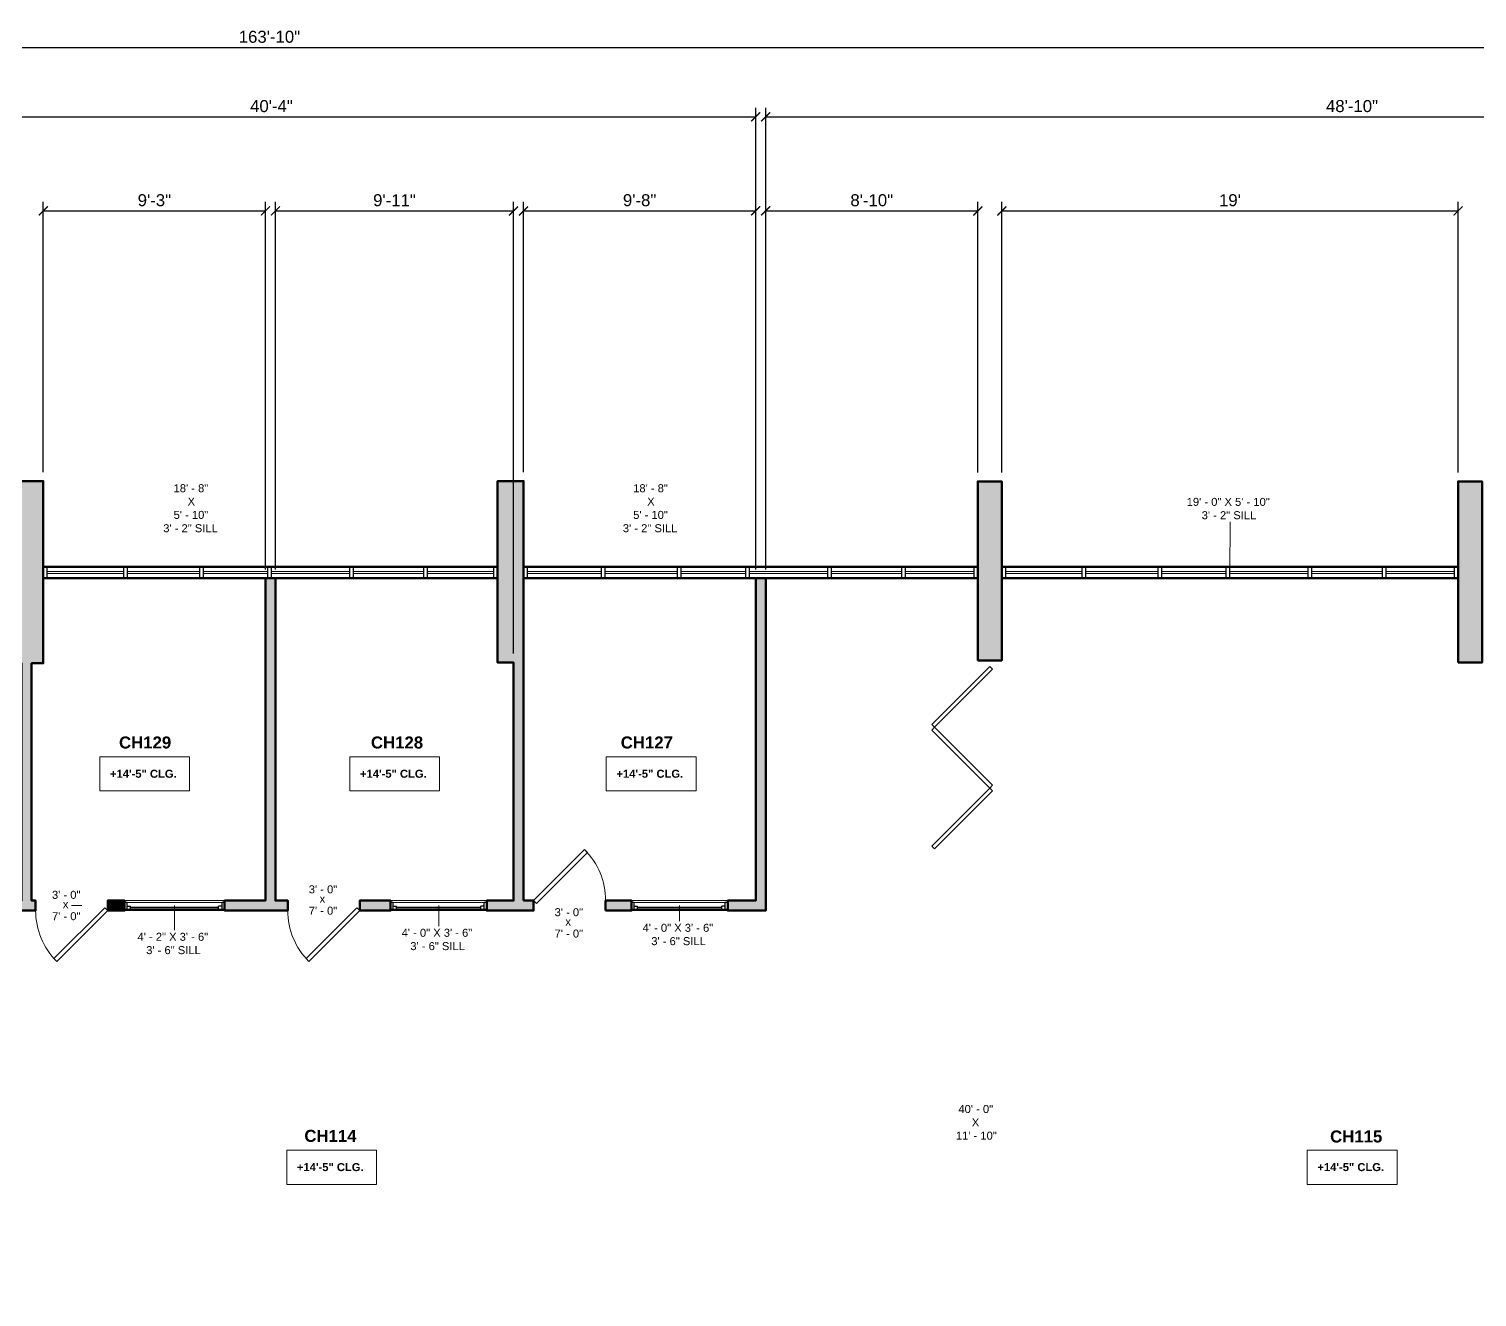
# Model space of a CAD drawing. Header units: inches. Extents: x -2078 to 106214, y -964 to 6385.
# Drawn here: x 22319 to 23042, y 4209 to 4842 of the extents above; entities that cross this region are included whole.
import ezdxf

# ---------------------------------------------------------------- set-up
doc = ezdxf.new("R2010")
doc.units = ezdxf.units.IN
doc.header["$MEASUREMENT"] = 0
for name, color, linetype, lineweight in [('A-ANNO', 2, 'Continuous', 5), ('A-ANNO-DIMS', 1, 'Continuous', 9), ('A-DOOR', 1, 'Continuous', 18), ('A-GLAZ', 2, 'Continuous', 30), ('A-GLAZ-CURT', 52, 'Continuous', 9), ('A-GLAZ-CWMG', 51, 'Continuous', 9), ('A-WALL', 3, 'Continuous', 40), ('A-WINDOWS', 2, 'Continuous', 18)]:
    doc.layers.add(name, color=color, linetype=linetype, lineweight=lineweight)
doc.layers.add('A-HATCH', color=9, linetype='Continuous')
doc.styles.add('Arial_1', font='arial.ttf', dxfattribs={"height": 0.0625})
doc.styles.add('Arial_2', font='arial.ttf', dxfattribs={"height": 3})
doc.styles.add('Arial_B', font='arialbd.ttf', dxfattribs={"height": 4.5})
doc.styles.add('Arial_B_1', font='arialbd.ttf', dxfattribs={"height": 3})
doc.styles.add('JC', font='arial.ttf', dxfattribs={"height": 0.125})
doc.dimstyles.new('JC-DIMS', dxfattribs={"dimtxt": 0.125, "dimasz": 0.09375, "dimexe": 0.09375, "dimexo": 0.09375, "dimgap": 0.046875, "dimtad": 1, "dimdec": 1, "dimzin": 0, "dimdsep": 46, "dimlunit": 4, "dimtxsty": 'JC', "dimblk": 'ARCHTICK', "dimcen": 0.09, "dimclrd": 1, "dimclre": 1, "dimclrt": 256, "dimadec": 0, "dimazin": 0, "dimtfac": 1, "dimtdec": 1, "dimtofl": 0, "dimtmove": 1, "dimatfit": 3, "dimfxl": 1, "dimtolj": 1, "dimtzin": 0, "dimarcsym": 0})

# ---------------------------------------------------------------- blocks, each defined once
blk = doc.blocks.new('JC_DOOR_SINGLE PANEL - SINGLE DOOR-1525202-2nd Floor Plan')
at = {"layer": 'A-DOOR', "lineweight": 30}
for p, q in [((-8.87, -26.54), (16.59, -1.09)), ((18, -2.5), (-7.46, -27.96)), ((16.59, -1.09), (18, -2.5)), ((-7.46, -27.96), (-8.87, -26.54))]:
    blk.add_line(p, q, dxfattribs=at)
at = {"layer": 'A-DOOR', "lineweight": 9}
blk.add_arc((18, -2.5), 36, 180, 225, dxfattribs=at)
blk = doc.blocks.new('JC_WINDOW HUNG - HUNG WINDOW-1565065-2nd Floor Plan')
at = {"layer": 'A-GLAZ'}
for p, q in [((-24, 2.5), (-24, -2.5)), ((-24, 2), (-21, 2)), ((-22.75, 2), (-22.75, -1.5)), ((-22.75, 0.25), (-21, 0.25)), ((-21, 2), (-21, 0.25)), ((21, 2), (24, 2)), ((21, 2), (21, 0.25)), ((22.75, 0.25), (21, 0.25)), ((22.75, 2), (22.75, -1.5)), ((24, -2.5), (24, 2.5)), ((-24, -1.5), (-22.75, -1.5)), ((22.75, -1.5), (24, -1.5))]:
    blk.add_line(p, q, dxfattribs=at)
at = {"layer": 'A-GLAZ', "lineweight": 9}
for p, q in [((-21, 2), (21, 2)), ((-22.75, -1.5), (22.75, -1.5))]:
    blk.add_line(p, q, dxfattribs=at)
at = {"layer": 'A-GLAZ', "lineweight": 40}
blk.add_line((-21, 1.125), (21, 1.125), dxfattribs=at)
at = {"layer": 'A-WINDOWS'}
for p, q in [((24, 2.5), (-24, 2.5)), ((-24, -2.5), (24, -2.5))]:
    blk.add_line(p, q, dxfattribs=at)
blk = doc.blocks.new('JC_WINDOW HUNG - HUNG WINDOW-1565816-2nd Floor Plan')
at = {"layer": 'A-GLAZ'}
for p, q in [((-25, 2.5), (-25, -2.5)), ((-25, 2), (-22, 2)), ((-23.75, 2), (-23.75, -1.5)), ((-23.75, 0.25), (-22, 0.25)), ((-22, 2), (-22, 0.25)), ((22, 2), (25, 2)), ((22, 2), (22, 0.25)), ((23.75, 0.25), (22, 0.25)), ((23.75, 2), (23.75, -1.5)), ((25, -2.5), (25, 2.5)), ((-25, -1.5), (-23.75, -1.5)), ((23.75, -1.5), (25, -1.5))]:
    blk.add_line(p, q, dxfattribs=at)
at = {"layer": 'A-GLAZ', "lineweight": 9}
for p, q in [((-22, 2), (22, 2)), ((-23.75, -1.5), (23.75, -1.5))]:
    blk.add_line(p, q, dxfattribs=at)
at = {"layer": 'A-GLAZ', "lineweight": 40}
blk.add_line((-22, 1.125), (22, 1.125), dxfattribs=at)
at = {"layer": 'A-WINDOWS'}
for p, q in [((25, 2.5), (-25, 2.5)), ((-25, -2.5), (25, -2.5))]:
    blk.add_line(p, q, dxfattribs=at)
blk = doc.blocks.new('Instance - Opening - 16_ x 24_-1599607-2nd Floor Plan')
at = {"layer": 'A-WINDOWS'}
for p, q in [((-113.5, -3), (-113.5, 3)), ((-113.5, 3), (113.5, 3)), ((113.5, 3), (113.5, -3)), ((113.5, -3), (-113.5, -3))]:
    blk.add_line(p, q, dxfattribs=at)
blk = doc.blocks.new('System Panel - Glazed-1599305-2nd Floor Plan')
at = {"layer": 'A-GLAZ-CURT', "lineweight": 18}
for p, q in [((19, 0.5), (-19, 0.5)), ((-19, 0.5), (-19, -0.5)), ((19, -0.5), (19, 0.5)), ((-19, -0.5), (19, -0.5))]:
    blk.add_line(p, q, dxfattribs=at)
blk = doc.blocks.new('System Panel - Glazed-1599613-2nd Floor Plan')
at = {"layer": 'A-GLAZ-CURT', "lineweight": 18}
for p, q in [((16.5, 0.5), (-16.5, 0.5)), ((-16.5, 0.5), (-16.5, -0.5)), ((16.5, -0.5), (16.5, 0.5)), ((-16.5, -0.5), (16.5, -0.5))]:
    blk.add_line(p, q, dxfattribs=at)
blk = doc.blocks.new('System Panel - Glazed-1598710-2nd Floor Plan')
at = {"layer": 'A-GLAZ-CURT', "lineweight": 18}
for p, q in [((17.5, 0.5), (-17.5, 0.5)), ((-17.5, 0.5), (-17.5, -0.5)), ((17.5, -0.5), (17.5, 0.5)), ((-17.5, -0.5), (17.5, -0.5))]:
    blk.add_line(p, q, dxfattribs=at)
blk = doc.blocks.new('System Panel - Glazed-1598711-2nd Floor Plan')
at = {"layer": 'A-GLAZ-CURT', "lineweight": 18}
for p, q in [((19.5, 0.5), (-19.5, 0.5)), ((-19.5, 0.5), (-19.5, -0.5)), ((19.5, -0.5), (19.5, 0.5)), ((-19.5, -0.5), (19.5, -0.5))]:
    blk.add_line(p, q, dxfattribs=at)
blk = doc.blocks.new('System Panel - Glazed-1598712-2nd Floor Plan')
at = {"layer": 'A-GLAZ-CURT', "lineweight": 18}
for p, q in [((16, 0.5), (-16, 0.5)), ((-16, 0.5), (-16, -0.5)), ((16, -0.5), (16, 0.5)), ((-16, -0.5), (16, -0.5))]:
    blk.add_line(p, q, dxfattribs=at)
blk = doc.blocks.new('System Panel - Glazed-1598709-2nd Floor Plan')
at = {"layer": 'A-GLAZ-CURT', "lineweight": 18}
for p, q in [((18, 0.5), (-18, 0.5)), ((-18, 0.5), (-18, -0.5)), ((18, -0.5), (18, 0.5)), ((-18, -0.5), (18, -0.5))]:
    blk.add_line(p, q, dxfattribs=at)
blk = doc.blocks.new('Rectangular Mullion - 2_5_ x 5_ rectangular-1564720-2nd Floor Plan')
at = {"layer": 'A-GLAZ-CWMG', "lineweight": 30}
for p, q in [((0, 2.5), (-2, 2.5)), ((-2, 2.5), (-2, -2.5)), ((0, -2.5), (0, 2.5)), ((-2, -2.5), (0, -2.5))]:
    blk.add_line(p, q, dxfattribs=at)
blk = doc.blocks.new('Rectangular Mullion - 2_5_ x 5_ rectangular-1564723-2nd Floor Plan')
at = {"layer": 'A-GLAZ-CWMG', "lineweight": 30}
for p, q in [((-2, 2.5), (0, 2.5)), ((-2, -2.5), (-2, 2.5)), ((0, 2.5), (0, -2.5)), ((0, -2.5), (-2, -2.5))]:
    blk.add_line(p, q, dxfattribs=at)
blk = doc.blocks.new('Rectangular Mullion - 2_5_ x 5_ rectangular-V12-2nd Floor Plan')
at = {"layer": 'A-GLAZ-CWMG'}
for p, q in [((-269.51, 466.61), (-307.51, 466.61)), ((-269.51, 461.61), (-307.51, 461.61))]:
    blk.add_line(p, q, dxfattribs=at)
blk = doc.blocks.new('Rectangular Mullion - 2_5_ x 5_ rectangular-1564719-2nd Floor Plan')
at = {"layer": 'A-GLAZ-CWMG', "lineweight": 30}
for p, q in [((-1, 2.5), (1, 2.5)), ((-1, -2.5), (-1, 2.5)), ((1, 2.5), (1, -2.5)), ((1, -2.5), (-1, -2.5))]:
    blk.add_line(p, q, dxfattribs=at)
blk = doc.blocks.new('Rectangular Mullion - 2_5_ x 5_ rectangular-1580944-2nd Floor Plan')
at = {"layer": 'A-GLAZ-CWMG'}
for p, q in [((-84.51, 466.61), (-117.51, 466.61)), ((-84.51, 461.61), (-117.51, 461.61))]:
    blk.add_line(p, q, dxfattribs=at)
blk = doc.blocks.new('Rectangular Mullion - 2_5_ x 5_ rectangular-1575378-2nd Floor Plan')
at = {"layer": 'A-GLAZ-CWMG'}
for p, q in [((-358.51, 466.61), (-393.51, 466.61)), ((-358.51, 461.61), (-393.51, 461.61))]:
    blk.add_line(p, q, dxfattribs=at)
blk = doc.blocks.new('Rectangular Mullion - 2_5_ x 5_ rectangular-1564715-2nd Floor Plan')
at = {"layer": 'A-GLAZ-CWMG'}
for p, q in [((-395.51, 466.61), (-434.51, 466.61)), ((-395.51, 461.61), (-434.51, 461.61))]:
    blk.add_line(p, q, dxfattribs=at)
blk = doc.blocks.new('Rectangular Mullion - 2_5_ x 5_ rectangular-1576960-2nd Floor Plan')
at = {"layer": 'A-GLAZ-CWMG'}
for p, q in [((-324.51, 466.61), (-356.51, 466.61)), ((-324.51, 461.61), (-356.51, 461.61))]:
    blk.add_line(p, q, dxfattribs=at)
blk = doc.blocks.new('Rectangular Mullion - 2_5_ x 5_ rectangular-1573216-2nd Floor Plan')
at = {"layer": 'A-GLAZ-CWMG'}
for p, q in [((-470.51, 466.61), (-506.51, 466.61)), ((-470.51, 461.61), (-506.51, 461.61))]:
    blk.add_line(p, q, dxfattribs=at)
blk = doc.blocks.new('System Panel - Glazed-1599348-2nd Floor Plan')
at = {"layer": 'A-GLAZ-CURT', "lineweight": 18}
for p, q in [((18.42, 0.5), (-18.42, 0.5)), ((-18.42, 0.5), (-18.42, -0.5)), ((18.42, -0.5), (18.42, 0.5)), ((-18.42, -0.5), (18.42, -0.5))]:
    blk.add_line(p, q, dxfattribs=at)
blk = doc.blocks.new('System Panel - Glazed-1599594-2nd Floor Plan')
at = {"layer": 'A-GLAZ-CURT', "lineweight": 18}
for p, q in [((17.08, 0.5), (-17.08, 0.5)), ((-17.08, 0.5), (-17.08, -0.5)), ((17.08, -0.5), (17.08, 0.5)), ((-17.08, -0.5), (17.08, -0.5))]:
    blk.add_line(p, q, dxfattribs=at)
blk = doc.blocks.new('Rectangular Mullion - 2_5_ x 5_ rectangular-1599346-2nd Floor Plan')
at = {"layer": 'A-GLAZ-CWMG'}
for p, q in [((209.33, 466.61), (172.49, 466.61)), ((209.33, 461.61), (172.49, 461.61))]:
    blk.add_line(p, q, dxfattribs=at)
blk = doc.blocks.new('Rectangular Mullion - 2_5_ x 5_ rectangular-1599593-2nd Floor Plan')
at = {"layer": 'A-GLAZ-CWMG'}
for p, q in [((395.49, 466.61), (361.33, 466.61)), ((395.49, 461.61), (361.33, 461.61))]:
    blk.add_line(p, q, dxfattribs=at)
blk = doc.blocks.new('Instance - Opening - 16_ x 24_-1599551-2nd Floor Plan')
at = {"layer": 'A-WINDOWS'}
for p, q in [((-114, -3), (-114, 3)), ((-114, 3), (114, 3)), ((114, 3), (114, -3)), ((114, -3), (-114, -3))]:
    blk.add_line(p, q, dxfattribs=at)
blk = doc.blocks.new('System Panel - Glazed-1599569-2nd Floor Plan')
at = {"layer": 'A-GLAZ-CURT', "lineweight": 18}
for p, q in [((17, 0.5), (-17, 0.5)), ((-17, 0.5), (-17, -0.5)), ((17, -0.5), (17, 0.5)), ((-17, -0.5), (17, -0.5))]:
    blk.add_line(p, q, dxfattribs=at)
blk = doc.blocks.new('Rectangular Mullion - 2_5_ x 5_ rectangular-1580683-2nd Floor Plan')
at = {"layer": 'A-GLAZ-CWMG'}
for p, q in [((635.49, 466.61), (601.49, 466.61)), ((635.49, 461.61), (601.49, 461.61))]:
    blk.add_line(p, q, dxfattribs=at)
blk = doc.blocks.new('Para-Bifold - Para-Bifold-1669396-2nd Floor Plan')
at = {"layer": 'A-DOOR'}
for p, q in [((-29.8, 28.99), (-31.22, 27.58)), ((-0.81, 0), (-29.8, 28.99)), ((28.18, 28.99), (-0.81, 0)), ((29.59, 27.58), (28.18, 28.99)), ((31.01, 28.99), (29.59, 27.58)), ((60, 0), (31.01, 28.99)), ((-31.22, 27.58), (-2.23, -1.41)), ((0.6, -1.41), (29.59, 27.58)), ((29.59, 27.58), (58.59, -1.41)), ((-2.23, -1.41), (-0.81, 0)), ((-0.81, 0), (0.6, -1.41)), ((58.59, -1.41), (60, 0))]:
    blk.add_line(p, q, dxfattribs=at)
blk = doc.blocks.new('_ArchTick')
at = {"color": 0, "linetype": 'ByBlock', "const_width": 0.15}
blk.add_lwpolyline([(-0.5, -0.5), (0.5, 0.5)], dxfattribs=at)
blk = doc.blocks.new('*D859')
at = {"layer": 'A-ANNO-DIMS', "color": 1, "lineweight": -2, "transparency": 16777216}
for p, q in [((22197.88, 4572.24), (22197.88, 4802.94)), ((22197.88, 4798.44), (22681.88, 4798.44)), ((22681.88, 4572.24), (22681.88, 4802.94))]:
    blk.add_line(p, q, dxfattribs=at)
at = {"layer": 'Defpoints', "color": 0, "transparency": 16777216}
for p in [(22681.88, 4798.44), (22197.88, 4567.74), (22681.88, 4567.74)]:
    blk.add_point(p, dxfattribs=at)
at = {"layer": 'A-ANNO-DIMS', "color": 1, "lineweight": -2, "transparency": 16777216, "xscale": 4.5, "yscale": 4.5, "zscale": 4.5, "rotation": 180}
blk.add_blockref('_ArchTick', (22197.88, 4798.44), dxfattribs=at)
at = {"layer": 'A-ANNO-DIMS', "color": 1, "lineweight": -2, "transparency": 16777216, "xscale": 4.5, "yscale": 4.5, "zscale": 4.5}
blk.add_blockref('_ArchTick', (22681.88, 4798.44), dxfattribs=at)
at = {"layer": 'A-ANNO-DIMS', "transparency": 16777216, "insert": (22439.88, 4803.75), "char_height": 6, "width": 0.4874, "attachment_point": 5, "style": 'JC'}
blk.add_mtext('\\A1;40\'-4"', dxfattribs=at)
blk = doc.blocks.new('*D861')
at = {"layer": 'A-ANNO-DIMS', "color": 1, "lineweight": -2, "transparency": 16777216}
for p, q in [((22441.88, 4572.24), (22441.88, 4755.89)), ((22560.88, 4530.19), (22560.88, 4755.89)), ((22441.88, 4751.39), (22560.88, 4751.39))]:
    blk.add_line(p, q, dxfattribs=at)
at = {"layer": 'Defpoints', "color": 0, "transparency": 16777216}
for p in [(22560.88, 4751.39), (22441.88, 4567.74), (22560.88, 4525.69)]:
    blk.add_point(p, dxfattribs=at)
at = {"layer": 'A-ANNO-DIMS', "color": 1, "lineweight": -2, "transparency": 16777216, "xscale": 4.5, "yscale": 4.5, "zscale": 4.5, "rotation": 180}
blk.add_blockref('_ArchTick', (22441.88, 4751.39), dxfattribs=at)
at = {"layer": 'A-ANNO-DIMS', "color": 1, "lineweight": -2, "transparency": 16777216, "xscale": 4.5, "yscale": 4.5, "zscale": 4.5}
blk.add_blockref('_ArchTick', (22560.88, 4751.39), dxfattribs=at)
at = {"layer": 'A-ANNO-DIMS', "transparency": 16777216, "insert": (22501.38, 4756.71), "char_height": 6, "width": 0.4874, "attachment_point": 5, "style": 'JC'}
blk.add_mtext('\\A1;9\'-11"', dxfattribs=at)
blk = doc.blocks.new('*D863')
at = {"layer": 'A-ANNO-DIMS', "color": 1, "lineweight": -2, "transparency": 16777216}
for p, q in [((22565.88, 4620.85), (22565.88, 4755.89)), ((22681.88, 4572.24), (22681.88, 4755.89)), ((22565.88, 4751.39), (22681.88, 4751.39))]:
    blk.add_line(p, q, dxfattribs=at)
at = {"layer": 'Defpoints', "color": 0, "transparency": 16777216}
for p in [(22681.88, 4751.39), (22565.88, 4616.35), (22681.88, 4567.74)]:
    blk.add_point(p, dxfattribs=at)
at = {"layer": 'A-ANNO-DIMS', "color": 1, "lineweight": -2, "transparency": 16777216, "xscale": 4.5, "yscale": 4.5, "zscale": 4.5, "rotation": 180}
blk.add_blockref('_ArchTick', (22565.88, 4751.39), dxfattribs=at)
at = {"layer": 'A-ANNO-DIMS', "color": 1, "lineweight": -2, "transparency": 16777216, "xscale": 4.5, "yscale": 4.5, "zscale": 4.5}
blk.add_blockref('_ArchTick', (22681.88, 4751.39), dxfattribs=at)
at = {"layer": 'A-ANNO-DIMS', "transparency": 16777216, "insert": (22623.88, 4756.71), "char_height": 6, "width": 0.4008, "attachment_point": 5, "style": 'JC'}
blk.add_mtext('\\A1;9\'-8"', dxfattribs=at)
blk = doc.blocks.new('*D865')
at = {"layer": 'A-ANNO-DIMS', "color": 1, "lineweight": -2, "transparency": 16777216}
for p, q in [((22686.88, 4572.24), (22686.88, 4802.94)), ((22686.88, 4798.44), (23272.88, 4798.44)), ((23272.88, 4620.69), (23272.88, 4802.94))]:
    blk.add_line(p, q, dxfattribs=at)
at = {"layer": 'Defpoints', "color": 0, "transparency": 16777216}
for p in [(23272.88, 4798.44), (23272.88, 4616.19), (22686.88, 4567.74)]:
    blk.add_point(p, dxfattribs=at)
at = {"layer": 'A-ANNO-DIMS', "color": 1, "lineweight": -2, "transparency": 16777216, "xscale": 4.5, "yscale": 4.5, "zscale": 4.5, "rotation": 180}
blk.add_blockref('_ArchTick', (22686.88, 4798.44), dxfattribs=at)
at = {"layer": 'A-ANNO-DIMS', "color": 1, "lineweight": -2, "transparency": 16777216, "xscale": 4.5, "yscale": 4.5, "zscale": 4.5}
blk.add_blockref('_ArchTick', (23272.88, 4798.44), dxfattribs=at)
at = {"layer": 'A-ANNO-DIMS', "transparency": 16777216, "insert": (22979.88, 4803.75), "char_height": 6, "width": 0.5739, "attachment_point": 5, "style": 'JC'}
blk.add_mtext('\\A1;48\'-10"', dxfattribs=at)
blk = doc.blocks.new('*D877')
at = {"layer": 'A-ANNO-DIMS', "color": 1, "lineweight": -2, "transparency": 16777216}
for p, q in [((22325.88, 4620.85), (22325.88, 4755.89)), ((22436.88, 4572.24), (22436.88, 4755.89)), ((22325.88, 4751.39), (22436.88, 4751.39))]:
    blk.add_line(p, q, dxfattribs=at)
at = {"layer": 'Defpoints', "color": 0, "transparency": 16777216}
for p in [(22436.88, 4751.39), (22325.88, 4616.35), (22436.88, 4567.74)]:
    blk.add_point(p, dxfattribs=at)
at = {"layer": 'A-ANNO-DIMS', "color": 1, "lineweight": -2, "transparency": 16777216, "xscale": 4.5, "yscale": 4.5, "zscale": 4.5, "rotation": 180}
blk.add_blockref('_ArchTick', (22325.88, 4751.39), dxfattribs=at)
at = {"layer": 'A-ANNO-DIMS', "color": 1, "lineweight": -2, "transparency": 16777216, "xscale": 4.5, "yscale": 4.5, "zscale": 4.5}
blk.add_blockref('_ArchTick', (22436.88, 4751.39), dxfattribs=at)
at = {"layer": 'A-ANNO-DIMS', "transparency": 16777216, "insert": (22381.38, 4756.71), "char_height": 6, "width": 0.4008, "attachment_point": 5, "style": 'JC'}
blk.add_mtext('\\A1;9\'-3"', dxfattribs=at)
blk = doc.blocks.new('*D879')
at = {"layer": 'A-ANNO-DIMS', "color": 1, "lineweight": -2, "transparency": 16777216}
for p, q in [((21455.88, 4620.24), (21455.88, 4837.58)), ((23421.88, 4620.69), (23421.88, 4837.58)), ((21455.88, 4833.08), (23421.88, 4833.08))]:
    blk.add_line(p, q, dxfattribs=at)
at = {"layer": 'Defpoints', "color": 0, "transparency": 16777216}
for p in [(23421.88, 4833.08), (21455.88, 4615.74), (23421.88, 4616.19)]:
    blk.add_point(p, dxfattribs=at)
at = {"layer": 'A-ANNO-DIMS', "color": 1, "lineweight": -2, "transparency": 16777216, "xscale": 4.5, "yscale": 4.5, "zscale": 4.5, "rotation": 180}
blk.add_blockref('_ArchTick', (21455.88, 4833.08), dxfattribs=at)
at = {"layer": 'A-ANNO-DIMS', "color": 1, "lineweight": -2, "transparency": 16777216, "xscale": 4.5, "yscale": 4.5, "zscale": 4.5}
blk.add_blockref('_ArchTick', (23421.88, 4833.08), dxfattribs=at)
at = {"layer": 'A-ANNO-DIMS', "transparency": 16777216, "insert": (22438.88, 4838.4), "char_height": 6, "width": 0.6604, "attachment_point": 5, "style": 'JC'}
blk.add_mtext('\\A1;163\'-10"', dxfattribs=at)
blk = doc.blocks.new('*D899')
at = {"layer": 'A-ANNO-DIMS', "color": 1, "lineweight": -2, "transparency": 16777216}
for p, q in [((22686.88, 4572.24), (22686.88, 4755.89)), ((22792.88, 4620.69), (22792.88, 4755.89)), ((22686.88, 4751.39), (22792.88, 4751.39))]:
    blk.add_line(p, q, dxfattribs=at)
at = {"layer": 'Defpoints', "color": 0, "transparency": 16777216}
for p in [(22792.88, 4751.39), (22792.88, 4616.19), (22686.88, 4567.74)]:
    blk.add_point(p, dxfattribs=at)
at = {"layer": 'A-ANNO-DIMS', "color": 1, "lineweight": -2, "transparency": 16777216, "xscale": 4.5, "yscale": 4.5, "zscale": 4.5, "rotation": 180}
blk.add_blockref('_ArchTick', (22686.88, 4751.39), dxfattribs=at)
at = {"layer": 'A-ANNO-DIMS', "color": 1, "lineweight": -2, "transparency": 16777216, "xscale": 4.5, "yscale": 4.5, "zscale": 4.5}
blk.add_blockref('_ArchTick', (22792.88, 4751.39), dxfattribs=at)
at = {"layer": 'A-ANNO-DIMS', "transparency": 16777216, "insert": (22739.88, 4756.71), "char_height": 6, "width": 0.4874, "attachment_point": 5, "style": 'JC'}
blk.add_mtext('\\A1;8\'-10"', dxfattribs=at)
blk = doc.blocks.new('*D901')
at = {"layer": 'A-ANNO-DIMS', "color": 1, "lineweight": -2, "transparency": 16777216}
for p, q in [((22804.88, 4620.69), (22804.88, 4755.89)), ((23032.88, 4620.69), (23032.88, 4755.89)), ((22804.88, 4751.39), (23032.88, 4751.39))]:
    blk.add_line(p, q, dxfattribs=at)
at = {"layer": 'Defpoints', "color": 0, "transparency": 16777216}
for p in [(23032.88, 4751.39), (22804.88, 4616.19), (23032.88, 4616.19)]:
    blk.add_point(p, dxfattribs=at)
at = {"layer": 'A-ANNO-DIMS', "color": 1, "lineweight": -2, "transparency": 16777216, "xscale": 4.5, "yscale": 4.5, "zscale": 4.5, "rotation": 180}
blk.add_blockref('_ArchTick', (22804.88, 4751.39), dxfattribs=at)
at = {"layer": 'A-ANNO-DIMS', "color": 1, "lineweight": -2, "transparency": 16777216, "xscale": 4.5, "yscale": 4.5, "zscale": 4.5}
blk.add_blockref('_ArchTick', (23032.88, 4751.39), dxfattribs=at)
at = {"layer": 'A-ANNO-DIMS', "transparency": 16777216, "insert": (22918.88, 4756.71), "char_height": 6, "width": 0.4874, "attachment_point": 5, "style": 'JC'}
blk.add_mtext("\\A1;19'", dxfattribs=at)
blk = doc.blocks.new('JC- existing door Tag_quad - JC- existing door Tag_quad-839775-2nd Floor Plan')
at = {"layer": 'A-ANNO', "insert": (-0.023, 0.038), "char_height": 0.0625, "width": 0.0505, "attachment_point": 1, "style": 'Arial_1', "bg_fill": 3, "box_fill_scale": 1.25, "bg_fill_color": 256, "bg_fill_true_color": 13158600, "bg_fill_transparency": 0}
blk.add_mtext('x', dxfattribs=at)

msp = doc.modelspace()

# ---------------------------------------------------------------- hatches: boundary and pattern name
at = {"layer": 'A-HATCH'}
h = msp.add_hatch(color=256, dxfattribs=at)
h.dxf.hatch_style = 1
h.paths.add_polyline_path([(22085.881, 4616.348), (22072.881, 4616.348), (22072.881, 4545.348), (22085.881, 4545.348)])
h.paths.add_polyline_path([(22325.881, 4616.348), (22312.881, 4616.348), (22312.881, 4525.348), (22315.038, 4525.348), (22315.038, 4406.741), (22273.96, 4406.741), (22273.96, 4401.741), (22322.038, 4401.741), (22322.038, 4406.741), (22320.038, 4406.741), (22320.038, 4525.348), (22325.881, 4525.348)])
h.paths.add_polyline_path([(22565.881, 4616.348), (22552.881, 4616.348), (22552.881, 4525.693), (22560.881, 4525.693), (22560.881, 4406.741), (22547.46, 4406.741), (22547.46, 4401.741), (22570.881, 4401.741), (22570.881, 4406.741), (22565.881, 4406.741)])
h.paths.add_polyline_path([(22441.881, 4567.741), (22436.881, 4567.741), (22436.881, 4406.741), (22416.46, 4406.741), (22416.46, 4401.741), (22448.038, 4401.741), (22448.038, 4406.741), (22441.881, 4406.741)])
h.paths.add_polyline_path([(22686.881, 4567.741), (22681.881, 4567.741), (22681.881, 4406.741), (22667.881, 4406.741), (22667.881, 4401.741), (22686.881, 4401.741)])
h.paths.add_polyline_path([(22619.881, 4406.741), (22606.881, 4406.741), (22606.881, 4401.741), (22619.881, 4401.741)])
h.paths.add_polyline_path([(22804.881, 4616.193), (22792.881, 4616.193), (22792.881, 4526.741), (22804.881, 4526.741)])
h.paths.add_polyline_path([(23044.881, 4616.193), (23032.881, 4616.193), (23032.881, 4525.693), (23044.881, 4525.693)])
h.paths.add_polyline_path([(23285.875, 4616.193), (23272.875, 4616.193), (23272.875, 4524.741), (23278.875, 4524.741), (23278.875, 4525.693), (23284.875, 4525.693), (23284.875, 4532.241), (23285.875, 4532.241), (23285.875, 4563.741), (23409.875, 4563.741), (23409.875, 4533.741), (23375.591, 4533.741), (23375.591, 4524.717), (23381.591, 4524.717), (23381.591, 4525.741), (23421.875, 4525.741), (23421.875, 4616.193), (23409.875, 4616.193), (23409.875, 4573.741), (23285.875, 4573.741)])
h.paths.add_polyline_path([(23419.875, 4441.741), (23422.162, 4441.741), (23422.162, 4451.741), (23381.591, 4451.741), (23381.591, 4452.717), (23375.591, 4452.717), (23375.591, 4451.741), (23375.162, 4451.741), (23375.162, 4449.741), (23278.875, 4449.741), (23278.875, 4452.741), (23272.875, 4452.741), (23272.875, 4449.741), (23270.76, 4449.741), (23270.76, 4429.741), (23274.76, 4429.741), (23274.76, 4424.82), (23279.76, 4424.82), (23279.76, 4441.741), (23409.875, 4441.741), (23409.875, 4338.285), (23337.125, 4338.285), (23337.125, 4336.741), (23279.76, 4336.741), (23279.76, 4341.241), (23274.76, 4341.241), (23274.76, 4324.741), (23279.76, 4324.741), (23279.76, 4330.741), (23337.125, 4330.741), (23337.125, 4329.285), (23409.875, 4329.285), (23409.875, 4223.741), (23279.76, 4223.741), (23279.76, 4235.241), (23274.76, 4235.241), (23274.76, 4214.741), (23279.76, 4214.741), (23279.76, 4217.741), (23410.875, 4217.741), (23410.875, 4099.741), (23279.76, 4099.741), (23279.76, 4127.241), (23274.76, 4127.241), (23274.76, 4113.741), (23269.76, 4113.741), (23269.76, 4097.741), (23244.875, 4097.741), (23244.875, 4092.741), (23410.875, 4092.741), (23410.875, 3999.741), (23285.875, 3999.741), (23285.875, 4016.741), (23273.875, 4016.741), (23273.875, 3980.741), (23201.875, 3980.741), (23201.875, 3970.741), (23222.875, 3970.741), (23222.875, 3950.741), (23228.875, 3950.741), (23228.875, 3970.741), (23285.875, 3970.741), (23285.875, 3993.741), (23410.875, 3993.741), (23410.875, 3874.741), (23228.875, 3874.741), (23228.875, 3914.741), (23222.875, 3914.741), (23222.875, 3874.741), (23208.695, 3874.741), (23208.695, 3866.741), (23410.875, 3866.741), (23410.875, 3830.741), (23425.88, 3830.741), (23425.88, 3765.442), (23351.538, 3765.442), (23351.538, 3806.796), (23279.538, 3806.796), (23279.538, 3771.442), (23147.149, 3771.442), (23147.149, 3660.599), (23153.149, 3660.599), (23153.149, 3765.442), (23285.538, 3765.442), (23285.538, 3800.796), (23345.538, 3800.796), (23345.538, 3759.442), (23431.88, 3759.442), (23431.88, 3836.741), (23419.875, 3836.741), (23419.875, 4231.242), (23584.881, 4231.242), (23584.881, 4241.242), (23419.875, 4241.242), (23419.875, 4341.704)])
h.paths.add_polyline_path([(23279.76, 4288.741), (23274.76, 4288.741), (23274.76, 4283.241), (23279.76, 4283.241)], flags=17)
h.paths.add_polyline_path([(23279.76, 4388.82), (23274.76, 4388.82), (23274.76, 4377.241), (23279.76, 4377.241)], flags=17)
h.paths.add_polyline_path([(23196.875, 4097.741), (23187.37, 4097.741), (23182.992, 4092.335), (23187.655, 4088.559), (23191.042, 4092.741), (23196.875, 4092.741)], flags=17)
h.paths.add_polyline_path([(23164.999, 4060.582), (23160.337, 4064.358), (23157.875, 4061.318), (23157.875, 4049.741), (23163.875, 4049.741), (23163.875, 4059.193)], flags=17)
h.paths.add_polyline_path([(23163.875, 4013.741), (23157.875, 4013.741), (23157.875, 3980.741), (23155.875, 3980.741), (23155.875, 3970.741), (23165.875, 3970.741), (23165.875, 3980.741), (23163.875, 3980.741)], flags=17)
h.paths.add_polyline_path([(22152.381, 3976.741), (22150.881, 3976.741), (22150.881, 3980.741), (22085.881, 3980.741), (22085.881, 4017.381), (22072.881, 4017.381), (22072.881, 3980.741), (22067.881, 3980.741), (22067.881, 3970.741), (22152.381, 3970.741)])
h.paths.add_polyline_path([(22197.881, 4334.741), (22189.881, 4334.741), (22189.881, 4008.741), (22190.881, 4008.741), (22190.881, 3976.741), (22188.381, 3976.741), (22188.381, 3970.741), (22198.381, 3970.741), (22198.381, 3976.741), (22196.881, 3976.741), (22196.881, 4008.741), (22197.881, 4008.741)])
h = msp.add_hatch(color=256, dxfattribs=at)
h.dxf.hatch_style = 1
h.paths.add_polyline_path([(22366.46, 4406.741), (22358.038, 4406.741), (22358.038, 4401.741), (22366.46, 4401.741)])
h = msp.add_hatch(color=256, dxfattribs=at)
h.dxf.hatch_style = 1
h.paths.add_polyline_path([(22499.46, 4406.741), (22484.038, 4406.741), (22484.038, 4401.741), (22499.46, 4401.741)])

# ---------------------------------------------------------------- linework, layer by layer
at = {"layer": 'A-ANNO'}
for p, q in [((22918.881, 4570.741), (22918.945, 4595.989)), ((22340.038, 4404.241), (22345.208, 4404.241)), ((22391.46, 4404.241), (22391.46, 4391.945)), ((22523.46, 4404.241), (22523.46, 4393.955)), ((22588.881, 4404.241), (22588.869, 4404.241)), ((22643.881, 4404.241), (22643.881, 4396.436))]:
    msp.add_line(p, q, dxfattribs=at)
at = {"layer": 'A-ANNO', "flags": 128}
for points in [[(22354.073, 4478.551), (22398.984, 4478.551), (22398.984, 4461.483), (22354.073, 4461.483)], [(22479.022, 4478.551), (22523.933, 4478.551), (22523.933, 4461.483), (22479.022, 4461.483)], [(22607.198, 4478.551), (22652.109, 4478.551), (22652.109, 4461.483), (22607.198, 4461.483)], [(22447.498, 4281.958), (22492.409, 4281.958), (22492.409, 4264.89), (22447.498, 4264.89)], [(22957.482, 4281.958), (23002.393, 4281.958), (23002.393, 4264.89), (22957.482, 4264.89)]]:
    msp.add_lwpolyline(points, close=True, dxfattribs=at)
at = {"layer": 'A-WALL'}
for p, q in [((22325.881, 4573.741), (22552.881, 4573.741)), ((22565.881, 4573.741), (22792.881, 4573.741)), ((22804.881, 4573.741), (23032.881, 4573.741)), ((23032.881, 4567.741), (22804.881, 4567.741))]:
    msp.add_line(p, q, dxfattribs=at)
at = {"layer": 'A-WALL', "lineweight": 60}
for points in [[(22273.96, 4406.741), (22273.96, 4401.741), (22322.038, 4401.741), (22322.038, 4406.741), (22320.038, 4406.741), (22320.038, 4525.348), (22325.881, 4525.348), (22325.881, 4616.348), (22312.881, 4616.348), (22312.881, 4525.348), (22315.038, 4525.348), (22315.038, 4406.741)], [(22565.881, 4406.741), (22565.881, 4616.348), (22552.881, 4616.348), (22552.881, 4525.693), (22560.881, 4525.693), (22560.881, 4406.741), (22547.46, 4406.741), (22547.46, 4401.741), (22570.881, 4401.741), (22570.881, 4406.741)], [(22792.881, 4526.741), (22804.881, 4526.741), (22804.881, 4616.193), (22792.881, 4616.193)], [(23032.881, 4525.693), (23044.881, 4525.693), (23044.881, 4616.193), (23032.881, 4616.193)], [(22358.038, 4401.741), (22358.038, 4406.741), (22366.46, 4406.741), (22366.46, 4401.741)], [(22484.038, 4401.741), (22484.038, 4406.741), (22499.46, 4406.741), (22499.46, 4401.741)], [(22606.881, 4401.741), (22606.881, 4406.741), (22619.881, 4406.741), (22619.881, 4401.741)]]:
    msp.add_lwpolyline(points, close=True, dxfattribs=at)
at = {"layer": 'A-WALL'}
for points in [[(22552.881, 4567.741), (22441.881, 4567.741), (22436.881, 4567.741), (22325.881, 4567.741)], [(22792.881, 4567.741), (22686.881, 4567.741), (22681.881, 4567.741), (22565.881, 4567.741)]]:
    msp.add_lwpolyline(points, dxfattribs=at)
at = {"layer": 'A-WALL', "lineweight": 60}
for points in [[(22436.881, 4567.741), (22436.881, 4406.741), (22416.46, 4406.741), (22416.46, 4401.741), (22448.038, 4401.741), (22448.038, 4406.741), (22441.881, 4406.741), (22441.881, 4567.741)], [(22681.881, 4567.741), (22681.881, 4406.741), (22667.881, 4406.741), (22667.881, 4401.741), (22686.881, 4401.741), (22686.881, 4567.741)]]:
    msp.add_lwpolyline(points, dxfattribs=at)

# ---------------------------------------------------------------- block references
at = {"layer": 'A-DOOR'}
for name, p, rotation in [('Para-Bifold - Para-Bifold-1669396-2nd Floor Plan', (22798.881, 4463.741), 89.99999999999991), ('JC_DOOR_SINGLE PANEL - SINGLE DOOR-1525202-2nd Floor Plan', (22588.881, 4404.241), 180)]:
    msp.add_blockref(name, p, dxfattribs=dict(at, rotation=rotation))
for p in [(22340.038, 4404.241), (22466.038, 4404.241)]:
    msp.add_blockref('JC_DOOR_SINGLE PANEL - SINGLE DOOR-1525202-2nd Floor Plan', p, dxfattribs=at)
at = {"layer": 'A-GLAZ-CURT'}
for name, p in [('System Panel - Glazed-1599305-2nd Floor Plan', (22346.881, 4570.741)), ('System Panel - Glazed-1598709-2nd Floor Plan', (22385.881, 4570.741)), ('System Panel - Glazed-1598712-2nd Floor Plan', (22421.881, 4570.741)), ('System Panel - Glazed-1598711-2nd Floor Plan', (22459.381, 4570.741)), ('System Panel - Glazed-1598710-2nd Floor Plan', (22498.381, 4570.741)), ('System Panel - Glazed-1599613-2nd Floor Plan', (22534.381, 4570.741)), ('System Panel - Glazed-1599348-2nd Floor Plan', (22586.3, 4570.741)), ('System Panel - Glazed-1598709-2nd Floor Plan', (22624.718, 4570.741)), ('System Panel - Glazed-1598712-2nd Floor Plan', (22660.718, 4570.741)), ('System Panel - Glazed-1598711-2nd Floor Plan', (22698.218, 4570.741)), ('System Panel - Glazed-1598710-2nd Floor Plan', (22737.218, 4570.741)), ('System Panel - Glazed-1599594-2nd Floor Plan', (22773.8, 4570.741)), ('System Panel - Glazed-1599305-2nd Floor Plan', (22825.881, 4570.741)), ('System Panel - Glazed-1598709-2nd Floor Plan', (22864.881, 4570.741)), ('System Panel - Glazed-1598712-2nd Floor Plan', (22900.881, 4570.741)), ('System Panel - Glazed-1598711-2nd Floor Plan', (22938.381, 4570.741)), ('System Panel - Glazed-1598710-2nd Floor Plan', (22977.381, 4570.741)), ('System Panel - Glazed-1599569-2nd Floor Plan', (23013.881, 4570.741))]:
    msp.add_blockref(name, p, dxfattribs=at)
at = {"layer": 'A-GLAZ-CWMG', "rotation": 180}
for p in [(22325.881, 4570.741), (22565.881, 4570.741), (22804.881, 4570.741)]:
    msp.add_blockref('Rectangular Mullion - 2_5_ x 5_ rectangular-1564720-2nd Floor Plan', p, dxfattribs=at)
at = {"layer": 'A-GLAZ-CWMG'}
for name, p in [('Rectangular Mullion - 2_5_ x 5_ rectangular-V12-2nd Floor Plan', (22635.391, 4106.63)), ('Rectangular Mullion - 2_5_ x 5_ rectangular-1573216-2nd Floor Plan', (22874.391, 4106.63)), ('Rectangular Mullion - 2_5_ x 5_ rectangular-1576960-2nd Floor Plan', (22762.391, 4106.63)), ('Rectangular Mullion - 2_5_ x 5_ rectangular-1564715-2nd Floor Plan', (22874.391, 4106.63)), ('Rectangular Mullion - 2_5_ x 5_ rectangular-1575378-2nd Floor Plan', (22874.391, 4106.63)), ('Rectangular Mullion - 2_5_ x 5_ rectangular-1580944-2nd Floor Plan', (22635.391, 4106.63)), ('Rectangular Mullion - 2_5_ x 5_ rectangular-1599346-2nd Floor Plan', (22395.391, 4106.63)), ('Rectangular Mullion - 2_5_ x 5_ rectangular-1573216-2nd Floor Plan', (23113.228, 4106.63)), ('Rectangular Mullion - 2_5_ x 5_ rectangular-1576960-2nd Floor Plan', (23001.228, 4106.63)), ('Rectangular Mullion - 2_5_ x 5_ rectangular-1564715-2nd Floor Plan', (23113.228, 4106.63)), ('Rectangular Mullion - 2_5_ x 5_ rectangular-1575378-2nd Floor Plan', (23113.228, 4106.63)), ('Rectangular Mullion - 2_5_ x 5_ rectangular-1599593-2nd Floor Plan', (22395.391, 4106.63)), ('Rectangular Mullion - 2_5_ x 5_ rectangular-V12-2nd Floor Plan', (23114.391, 4106.63)), ('Rectangular Mullion - 2_5_ x 5_ rectangular-1573216-2nd Floor Plan', (23353.391, 4106.63)), ('Rectangular Mullion - 2_5_ x 5_ rectangular-1576960-2nd Floor Plan', (23241.391, 4106.63)), ('Rectangular Mullion - 2_5_ x 5_ rectangular-1564715-2nd Floor Plan', (23353.391, 4106.63)), ('Rectangular Mullion - 2_5_ x 5_ rectangular-1575378-2nd Floor Plan', (23353.391, 4106.63)), ('Rectangular Mullion - 2_5_ x 5_ rectangular-1580683-2nd Floor Plan', (22395.391, 4106.63))]:
    msp.add_blockref(name, p, dxfattribs=at)
at = {"layer": 'A-GLAZ-CWMG', "extrusion": (0, 0, -1), "rotation": 180}
for name, p in [('Rectangular Mullion - 2_5_ x 5_ rectangular-1564719-2nd Floor Plan', (-22366.881, 4570.741)), ('Rectangular Mullion - 2_5_ x 5_ rectangular-1564719-2nd Floor Plan', (-22404.881, 4570.741)), ('Rectangular Mullion - 2_5_ x 5_ rectangular-1564719-2nd Floor Plan', (-22438.881, 4570.741)), ('Rectangular Mullion - 2_5_ x 5_ rectangular-1564719-2nd Floor Plan', (-22479.881, 4570.741)), ('Rectangular Mullion - 2_5_ x 5_ rectangular-1564719-2nd Floor Plan', (-22516.881, 4570.741)), ('Rectangular Mullion - 2_5_ x 5_ rectangular-1564723-2nd Floor Plan', (-22552.881, 4570.741)), ('Rectangular Mullion - 2_5_ x 5_ rectangular-1564719-2nd Floor Plan', (-22605.718, 4570.741)), ('Rectangular Mullion - 2_5_ x 5_ rectangular-1564719-2nd Floor Plan', (-22643.718, 4570.741)), ('Rectangular Mullion - 2_5_ x 5_ rectangular-1564719-2nd Floor Plan', (-22677.718, 4570.741)), ('Rectangular Mullion - 2_5_ x 5_ rectangular-1564719-2nd Floor Plan', (-22718.718, 4570.741)), ('Rectangular Mullion - 2_5_ x 5_ rectangular-1564719-2nd Floor Plan', (-22755.718, 4570.741)), ('Rectangular Mullion - 2_5_ x 5_ rectangular-1564723-2nd Floor Plan', (-22792.881, 4570.741)), ('Rectangular Mullion - 2_5_ x 5_ rectangular-1564719-2nd Floor Plan', (-22845.881, 4570.741)), ('Rectangular Mullion - 2_5_ x 5_ rectangular-1564719-2nd Floor Plan', (-22883.881, 4570.741)), ('Rectangular Mullion - 2_5_ x 5_ rectangular-1564719-2nd Floor Plan', (-22917.881, 4570.741)), ('Rectangular Mullion - 2_5_ x 5_ rectangular-1564719-2nd Floor Plan', (-22958.881, 4570.741)), ('Rectangular Mullion - 2_5_ x 5_ rectangular-1564719-2nd Floor Plan', (-22995.881, 4570.741)), ('Rectangular Mullion - 2_5_ x 5_ rectangular-1564723-2nd Floor Plan', (-23032.881, 4570.741))]:
    msp.add_blockref(name, p, dxfattribs=at)
at = {"layer": 'A-WINDOWS'}
for name, p in [('Instance - Opening - 16_ x 24_-1599607-2nd Floor Plan', (22439.381, 4570.741)), ('Instance - Opening - 16_ x 24_-1599607-2nd Floor Plan', (22679.381, 4570.741)), ('Instance - Opening - 16_ x 24_-1599551-2nd Floor Plan', (22918.881, 4570.741))]:
    msp.add_blockref(name, p, dxfattribs=at)
at = {"layer": 'A-WINDOWS', "rotation": 180}
for name, p in [('JC_WINDOW HUNG - HUNG WINDOW-1565816-2nd Floor Plan', (22391.46, 4404.241)), ('JC_WINDOW HUNG - HUNG WINDOW-1565065-2nd Floor Plan', (22523.46, 4404.241)), ('JC_WINDOW HUNG - HUNG WINDOW-1565065-2nd Floor Plan', (22643.881, 4404.241))]:
    msp.add_blockref(name, p, dxfattribs=at)

# ---------------------------------------------------------------- texts
at = {"layer": 'A-ANNO', "attachment_point": 1}
for s, insert, char_height, width, style in [('18\' - 8"', (22390.976, 4614.812), 4, 21.816, 'Arial_2'), ('18\' - 8"', (22620.66, 4614.812), 4, 21.816, 'Arial_2'), ('X', (22397.976, 4608.145), 4, 4.646, 'Arial_2'), ('X', (22627.66, 4608.145), 4, 4.646, 'Arial_2'), ('19\' - 0" X 5\' - 10"', (22897.275, 4607.985), 4, 52.318, 'Arial_2'), ('5\' - 10"', (22390.976, 4601.478), 4, 21.816, 'Arial_2'), ('5\' - 10"', (22620.66, 4601.478), 4, 21.816, 'Arial_2'), ('3\' - 2" SILL', (22904.775, 4601.318), 4, 34.138, 'Arial_2'), ('3\' - 2" SILL', (22385.81, 4594.812), 4, 34.138, 'Arial_2'), ('3\' - 2" SILL', (22615.493, 4594.812), 4, 34.138, 'Arial_2'), ('CH129', (22363.707, 4488.72), 6, 51.712, 'Arial_B'), ('CH128', (22489.601, 4488.72), 6, 51.712, 'Arial_B'), ('CH127', (22614.44, 4488.72), 6, 51.712, 'Arial_B'), ('+14\'-5" CLG.', (22359.193, 4472.098), 4, 41.814, 'Arial_B_1'), ('+14\'-5" CLG.', (22484.142, 4472.098), 4, 41.814, 'Arial_B_1'), ('+14\'-5" CLG.', (22612.318, 4472.098), 4, 41.814, 'Arial_B_1'), ('4\' - 0" X 3\' - 6"', (22504.953, 4392.622), 4, 44.642, 'Arial_2'), ('4\' - 0" X 3\' - 6"', (22625.374, 4395.103), 4, 44.642, 'Arial_2'), ('4\' - 2" X 3\' - 6"', (22372.953, 4390.612), 4, 44.642, 'Arial_2'), ('3\' - 6" SILL', (22509.286, 4385.955), 4, 34.138, 'Arial_2'), ('3\' - 6" SILL', (22629.707, 4388.436), 4, 34.138, 'Arial_2'), ('3\' - 6" SILL', (22377.286, 4383.945), 4, 34.138, 'Arial_2'), ('\\pi13.81759;40\' - 0" \\P\\pi20.48744;X \\P\\pi12.53246;11\' - 10"', (22769.378, 4304.551), 4, 44.642, 'Arial_2'), ('CH114', (22456.329, 4292.115), 6, 75.548, 'Arial_B'), ('CH115', (22968.942, 4291.815), 6, 75.548, 'Arial_B'), ('+14\'-5" CLG.', (22452.618, 4275.505), 4, 41.814, 'Arial_B_1'), ('+14\'-5" CLG.', (22962.602, 4275.505), 4, 41.814, 'Arial_B_1')]:
    msp.add_mtext(s, dxfattribs=dict(at, insert=insert, char_height=char_height, width=width, style=style))

# ---------------------------------------------------------------- dimensions: what is measured, and where the dimension line sits
at = {"layer": 'A-ANNO-DIMS'}
for base, p1, p2, picture, middle in [((23421.875, 4833.082), (21455.881, 4615.741), (23421.875, 4616.193), '*D879', (22438.878, 4838.398)), ((22681.881, 4798.436), (22197.881, 4567.741), (22681.881, 4567.741), '*D859', (22439.881, 4803.749)), ((23272.875, 4798.436), (22686.881, 4567.741), (23272.875, 4616.193), '*D865', (22979.878, 4803.749)), ((22436.881, 4751.393), (22325.881, 4616.348), (22436.881, 4567.741), '*D877', (22381.381, 4756.709)), ((22560.881, 4751.393), (22441.881, 4567.741), (22560.881, 4525.693), '*D861', (22501.381, 4756.707)), ((22681.881, 4751.393), (22565.881, 4616.348), (22681.881, 4567.741), '*D863', (22623.881, 4756.707)), ((22792.881, 4751.393), (22686.881, 4567.741), (22792.881, 4616.193), '*D899', (22739.881, 4756.707)), ((23032.881, 4751.393), (22804.881, 4616.193), (23032.881, 4616.193), '*D901', (22918.881, 4756.707))]:
    dim = msp.add_linear_dim(base=base, p1=p1, p2=p2, dimstyle='JC-DIMS', dxfattribs=at)
    dim.commit()
    dim.dimension.update_dxf_attribs({"geometry": picture, "text_midpoint": middle})

# ---------------------------------------------------------------- next in the draw order: block references
at = {"layer": 'A-ANNO', "xscale": 64, "yscale": 64, "zscale": 64}
for p in [(22337.101, 4404.45), (22465.415, 4407.199), (22588.258, 4395.771)]:
    msp.add_blockref('JC- existing door Tag_quad - JC- existing door Tag_quad-839775-2nd Floor Plan', p, dxfattribs=at)

# ---------------------------------------------------------------- next in the draw order: texts
at = {"layer": 'A-ANNO', "char_height": 4, "width": 17.978, "attachment_point": 1, "style": 'Arial_2'}
for s, insert in [('3\' - 0"', (22458.529, 4414.336)), ('3\' - 0"', (22330.216, 4411.587)), ('7\' - 0"', (22330.216, 4400.906)), ('7\' - 0"', (22458.529, 4403.655)), ('3\' - 0"', (22581.373, 4402.908)), ('7\' - 0"', (22581.373, 4392.227))]:
    msp.add_mtext(s, dxfattribs=dict(at, insert=insert))

doc.saveas('drawing.dxf')
